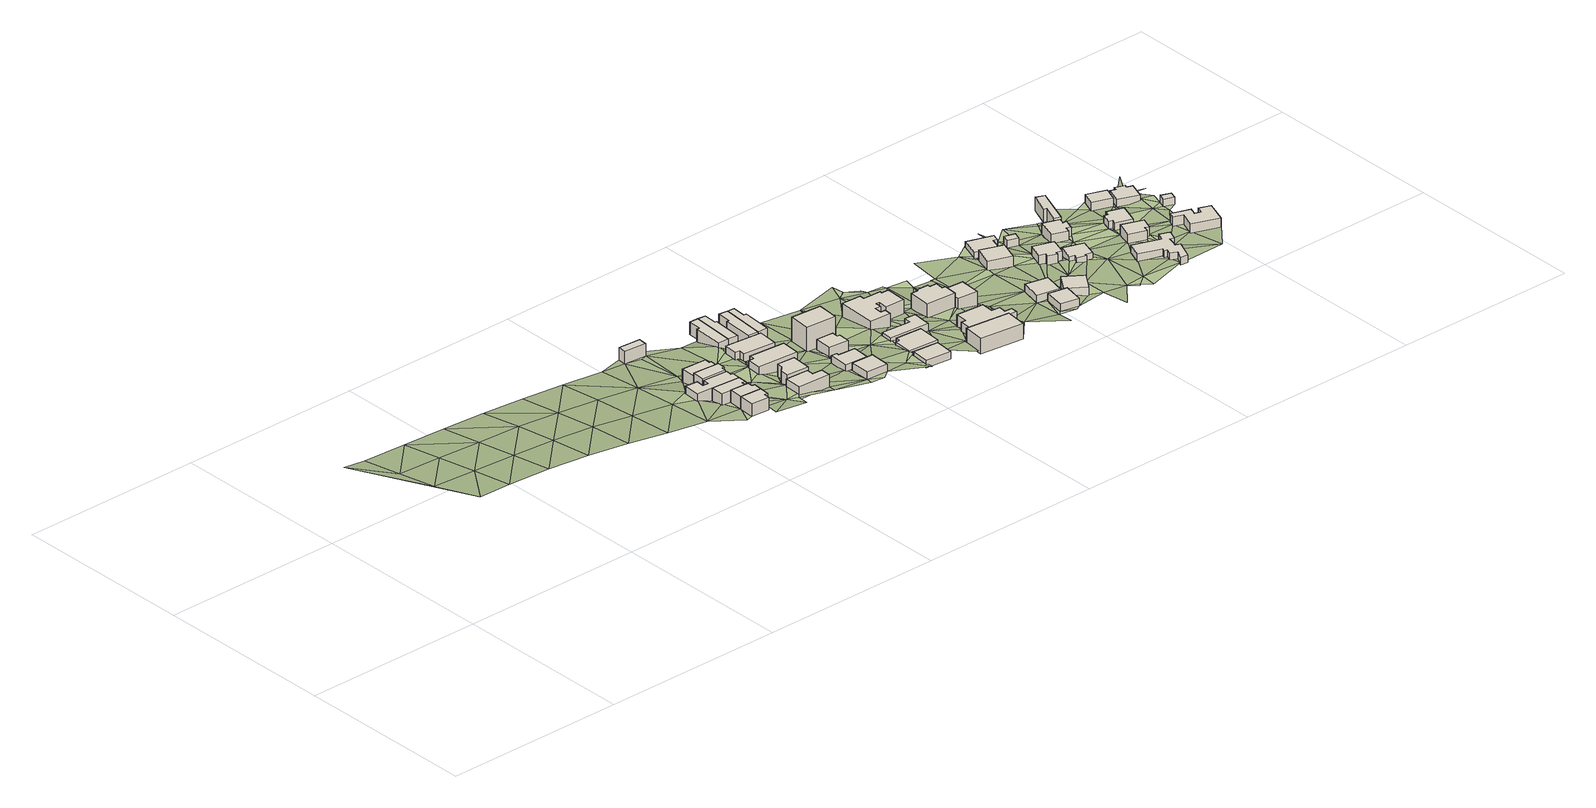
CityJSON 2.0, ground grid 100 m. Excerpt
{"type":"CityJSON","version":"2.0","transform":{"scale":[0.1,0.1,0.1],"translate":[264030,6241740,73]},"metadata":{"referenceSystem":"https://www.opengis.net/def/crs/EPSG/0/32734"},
"CityObjects":{
"building1":{"type":"Building","attributes":{"address":"20 Kylemore Road University Estate Cape Town","building":"house","building:levels":"2","building_height":6.9,"roof_height":115.27,"ground_height":108.37,"plus_code":"4FRW3C6X+MJR"},"geometry":[{"type":"Solid","lod":"1","boundaries":[[[[0,1,2,3]],[[1,4,5,2]],[[4,6,7,5]],[[6,8,9,7]],[[8,10,11,9]],[[10,0,3,11]],[[3,2,5,7,9,11]],[[10,8,6,4,1,0]]]]}]},
"building2":{"type":"Building","attributes":{"address":"14 Kylemore Road University Estate Cape Town","building":"house","building:levels":"2","building_height":6.9,"roof_height":113.73,"ground_height":106.83,"plus_code":"4FRW3C6X+QHG"},"geometry":[{"type":"Solid","lod":"1","boundaries":[[[[12,13,14,15]],[[13,16,17,14]],[[16,18,19,17]],[[18,20,21,19]],[[20,22,23,21]],[[22,24,25,23]],[[24,26,27,25]],[[26,28,29,27]],[[28,30,31,29]],[[30,32,33,31]],[[32,12,15,33]],[[15,14,17,19,21,23,25,27,29,31,33]],[[32,30,28,26,24,22,20,18,16,13,12]]]]}]},
"building3":{"type":"Building","attributes":{"address":"18 Kylemore Road University Estate Cape Town","building":"house","building:levels":"2","building_height":6.9,"roof_height":115.27,"ground_height":108.37,"plus_code":"4FRW3C6X+PJ2"},"geometry":[{"type":"Solid","lod":"1","boundaries":[[[[0,34,35,3]],[[34,36,37,35]],[[36,38,39,37]],[[38,40,41,39]],[[40,1,2,41]],[[1,0,3,2]],[[3,35,37,39,41,2]],[[1,40,38,36,34,0]]]]}]},
"building4":{"type":"Building","attributes":{"address":"16 Kylemore Road University Estate Cape Town","building":"house","building:levels":"2","building_height":6.9,"roof_height":113.73,"ground_height":106.83,"plus_code":"4FRW3C6X+QJ2"},"geometry":[{"type":"Solid","lod":"1","boundaries":[[[[13,12,15,14]],[[12,42,43,15]],[[42,44,45,43]],[[44,46,47,45]],[[46,48,49,47]],[[48,13,14,49]],[[14,15,43,45,47,49]],[[48,46,44,42,12,13]]]]}]},
"building5":{"type":"Building","attributes":{"address":"12 Kylemore Road University Estate Cape Town","building":"house","building:levels":"2","building_height":6.9,"roof_height":113.73,"ground_height":106.83,"plus_code":"4FRW3C6X+RJ3"},"geometry":[{"type":"Solid","lod":"1","boundaries":[[[[50,51,52,53,54,55]],[[51,56,57,53,52]],[[56,58,59,57]],[[58,60,61,59]],[[60,62,63,61]],[[62,50,55,54,63]],[[54,53,57,59,61,63]],[[62,60,58,56,51,50]]]]}]},
"building6":{"type":"Building","attributes":{"address":"10 Kylemore Road University Estate Cape Town","building":"house","building:levels":"2","building_height":6.9,"roof_height":112.03,"ground_height":105.13,"plus_code":"4FRW3C6X+RJF"},"geometry":[{"type":"Solid","lod":"1","boundaries":[[[[64,65,66,55]],[[65,67,68,66]],[[67,69,70,68]],[[69,71,72,70]],[[71,73,52,72]],[[73,64,55,52]],[[55,66,68,70,72,52]],[[73,71,69,67,65,64]]]]}]},
"building7":{"type":"Building","attributes":{"building":"garage","building:levels":"2","building_height":6.9,"roof_height":110.31,"ground_height":103.41,"plus_code":"4FRW3C6X+XHG"},"geometry":[{"type":"Solid","lod":"1","boundaries":[[[[74,75,76,77]],[[75,78,79,76]],[[78,80,81,79]],[[80,74,77,81]],[[77,76,79,81]],[[80,78,75,74]]]]}]},
"building8":{"type":"Building","attributes":{"address":"11 Kylemore Road University Estate Cape Town","building":"house","building:levels":"2","building_height":6.9,"roof_height":107.88,"ground_height":100.98,"plus_code":"4FRW3C6X+MQV"},"geometry":[{"type":"Solid","lod":"1","boundaries":[[[[82,83,84,85]],[[83,86,87,84]],[[86,88,89,87]],[[88,90,91,89]],[[90,92,93,91]],[[92,82,85,93]],[[85,84,87,89,91,93]],[[92,90,88,86,83,82]]]]}]},
"building9":{"type":"Building","attributes":{"address":"9 Kylemore Road University Estate Cape Town","building":"house","building:levels":"2","building_height":6.9,"roof_height":106.26,"ground_height":99.36,"plus_code":"4FRW3C6X+QQ9"},"geometry":[{"type":"Solid","lod":"1","boundaries":[[[[94,95,96,97]],[[95,98,99,96]],[[98,100,101,99]],[[100,102,103,101]],[[102,104,105,103]],[[104,94,97,105]],[[97,96,99,101,103,105]],[[104,102,100,98,95,94]]]]}]},
"building10":{"type":"Building","attributes":{"address":"7 Kylemore Road University Estate Cape Town","building":"house","building:levels":"2","building_height":6.9,"roof_height":106.26,"ground_height":99.36,"plus_code":"4FRW3C6X+RQ4"},"geometry":[{"type":"Solid","lod":"1","boundaries":[[[[106,107,108,109]],[[107,110,111,108]],[[110,112,113,111]],[[112,114,115,113]],[[114,116,117,115]],[[116,106,109,117]],[[109,108,111,113,115,117]],[[116,114,112,110,107,106]]]]}]},
"building11":{"type":"Building","attributes":{"address":"5 Kylemore Road University Estate Cape Town","building":"house","building:levels":"2","building_height":6.9,"roof_height":105.14,"ground_height":98.24,"plus_code":"4FRW3C6X+VQH"},"geometry":[{"type":"Solid","lod":"1","boundaries":[[[[118,119,120,121]],[[119,122,123,120]],[[122,124,125,123]],[[124,126,127,125]],[[126,128,129,127]],[[128,118,121,129]],[[121,120,123,125,127,129]],[[128,126,124,122,119,118]]]]}]},
"building12":{"type":"Building","attributes":{"address":"6 Rhodes Avenue University Estate Cape Town","building":"house","building:levels":"2","building_height":6.9,"roof_height":103.65,"ground_height":96.75,"plus_code":"4FRW3C6X+WQM"},"geometry":[{"type":"Solid","lod":"1","boundaries":[[[[130,131,132,133]],[[131,134,135,132]],[[134,136,137,135]],[[136,138,139,137]],[[138,140,141,139]],[[140,130,133,141]],[[133,132,135,137,139,141]],[[140,138,136,134,131,130]]]]}]},
"building13":{"type":"Building","attributes":{"address":"8 Rhodes Avenue University Estate Cape Town","building":"house","building:levels":"2","building_height":6.9,"roof_height":103.65,"ground_height":96.75,"plus_code":"4FRW3C6X+WQQ"},"geometry":[{"type":"Solid","lod":"1","boundaries":[[[[130,140,141,133]],[[140,142,143,141]],[[142,144,145,143]],[[144,146,147,145]],[[146,148,149,147]],[[148,130,133,149]],[[133,141,143,145,147,149]],[[148,146,144,142,140,130]]]]}]},
"building14":{"type":"Building","attributes":{"address":"10 Rhodes Avenue University Estate Cape Town","building":"house","building:levels":"2","building_height":6.9,"roof_height":103.65,"ground_height":96.75,"plus_code":"4FRW3C6X+WRG"},"geometry":[{"type":"Solid","lod":"1","boundaries":[[[[150,151,152,153]],[[151,154,155,152]],[[154,156,157,155]],[[156,158,159,157]],[[158,160,161,159]],[[160,150,153,161]],[[153,152,155,157,159,161]],[[160,158,156,154,151,150]]]]}]},
"building15":{"type":"Building","attributes":{"address":"8 University Estate Cape Town","building":"house","building:levels":"1","building_height":4.1,"roof_height":101.86,"ground_height":97.76,"plus_code":"4FRW3C6X+MWW"},"geometry":[{"type":"Solid","lod":"1","boundaries":[[[[162,163,164,165]],[[163,166,167,164]],[[166,168,169,167]],[[168,162,165,169]],[[165,164,167,169]],[[168,166,163,162]]]]}]},
"building16":{"type":"Building","attributes":{"address":"12 Rhodes Avenue University Estate Cape Town","building":"house","building:levels":"2","building_height":6.9,"roof_height":103.65,"ground_height":96.75,"plus_code":"4FRW3C6X+WVC"},"geometry":[{"type":"Solid","lod":"1","boundaries":[[[[170,171,153,152]],[[171,172,173,153]],[[172,174,175,173]],[[174,176,177,175]],[[176,178,179,177]],[[178,170,152,179]],[[152,153,173,175,177,179]],[[178,176,174,172,171,170]]]]}]},
"building17":{"type":"Building","attributes":{"address":"6 University Estate Cape Town","building":"house","building:levels":"1","building_height":4.1,"roof_height":100.41,"ground_height":96.31,"plus_code":"4FRW3C6X+PWP"},"geometry":[{"type":"Solid","lod":"1","boundaries":[[[[180,181,182,183]],[[181,184,185,182]],[[184,186,187,185]],[[186,188,189,187]],[[188,190,191,189]],[[190,180,183,191]],[[183,182,185,187,189,191]],[[190,188,186,184,181,180]]]]}]},
"building18":{"type":"Building","attributes":{"address":"4A University Estate Cape Town","building":"house","building:levels":"1","building_height":4.1,"roof_height":100.41,"ground_height":96.31,"plus_code":"4FRW3C6X+QWX"},"geometry":[{"type":"Solid","lod":"1","boundaries":[[[[192,193,194,195]],[[193,196,197,194]],[[196,198,199,197]],[[198,200,201,199]],[[200,202,203,201]],[[202,192,195,203]],[[195,194,197,199,201,203]],[[202,200,198,196,193,192]]]]}]},
"building19":{"type":"Building","attributes":{"address":"4 University Estate Cape Town","building":"house","building:levels":"4","building_height":12.5,"roof_height":107.89,"ground_height":95.39,"plus_code":"4FRW3C6X+RWX"},"geometry":[{"type":"Solid","lod":"1","boundaries":[[[[204,205,206,207]],[[205,208,209,206]],[[208,210,211,209]],[[210,204,207,211]],[[207,206,209,211]],[[210,208,205,204]]]]}]},
"building20":{"type":"Building","attributes":{"address":"7 Garrick Road University Estate Cape Town","building":"house","building:levels":"1","building_height":4.1,"roof_height":96.28,"ground_height":92.18,"plus_code":"4FRW3F62+M3G"},"geometry":[{"type":"Solid","lod":"1","boundaries":[[[[212,213,214,215]],[[213,216,217,214]],[[216,218,219,217]],[[218,212,215,219]],[[215,214,217,219]],[[218,216,213,212]]]]}]},
"building21":{"type":"Building","attributes":{"address":"5 Garrick Road University Estate Cape Town","building":"house","building:levels":"1","building_height":4.1,"roof_height":94.81,"ground_height":90.71,"plus_code":"4FRW3F62+P4C"},"geometry":[{"type":"Solid","lod":"1","boundaries":[[[[220,221,222,223]],[[221,224,225,222]],[[224,226,227,225]],[[226,228,229,227]],[[228,230,231,229]],[[230,220,223,231]],[[223,222,225,227,229,231]],[[230,228,226,224,221,220]]]]}]},
"building22":{"type":"Building","attributes":{"address":"3 Garrick Road University Estate Cape Town","building":"house","building:levels":"1","building_height":4.1,"roof_height":94.81,"ground_height":90.71,"plus_code":"4FRW3F62+Q4F"},"geometry":[{"type":"Solid","lod":"1","boundaries":[[[[232,233,234,235]],[[233,236,237,234]],[[236,238,239,237]],[[238,240,241,239]],[[240,242,243,241]],[[242,232,235,243]],[[235,234,237,239,241,243]],[[242,240,238,236,233,232]]]]}]},
"building23":{"type":"Building","attributes":{"address":"1 Garrick Road University Estate Cape Town","building":"house","building:levels":"2","building_height":6.9,"roof_height":96.3,"ground_height":89.4,"plus_code":"4FRW3F62+V42"},"geometry":[{"type":"Solid","lod":"1","boundaries":[[[[244,245,246,247]],[[245,248,249,246]],[[248,250,251,249]],[[250,252,253,251]],[[252,254,255,253]],[[254,256,257,255]],[[256,258,259,257]],[[258,260,261,259]],[[260,262,263,261]],[[262,264,265,263]],[[264,266,267,265]],[[266,268,269,267]],[[268,270,271,269]],[[270,272,273,271]],[[272,274,275,273]],[[274,244,247,275]],[[247,246,249,251,253,255,257,259,261,263,265,267,269,271,273,275]],[[274,272,270,268,266,264,262,260,258,256,254,252,250,248,245,244]]]]}]},
"building24":{"type":"Building","attributes":{"address":"102A Upper Roodebloem Road University Estate Cape Town","building":"house","building:levels":"2","building_height":6.9,"roof_height":96.52,"ground_height":89.62,"plus_code":"4FRW3F62+M69"},"geometry":[{"type":"Solid","lod":"1","boundaries":[[[[276,277,278,279]],[[277,280,281,278]],[[280,282,283,281]],[[282,276,279,283]],[[279,278,281,283]],[[282,280,277,276]]]]}]},
"building25":{"type":"Building","attributes":{"address":"102 Upper Roodebloem Road University Estate Cape Town","building":"house","building:levels":"1","building_height":4.1,"roof_height":93.72,"ground_height":89.62,"plus_code":"4FRW3F62+P73"},"geometry":[{"type":"Solid","lod":"1","boundaries":[[[[284,285,286,287]],[[285,288,289,286]],[[288,290,291,289]],[[290,292,293,291]],[[292,294,295,293]],[[294,296,297,295]],[[296,298,299,297]],[[298,300,301,299]],[[300,302,303,301]],[[302,304,305,303]],[[304,306,307,305]],[[306,284,287,307]],[[287,286,289,291,293,295,297,299,301,303,305,307]],[[306,304,302,300,298,296,294,292,290,288,285,284]]]]}]},
"building26":{"type":"Building","attributes":{"address":"20 Rhodes Avenue University Estate Cape Town","building":"house","building:levels":"2.5","building_height":8.3,"roof_height":94.43,"ground_height":86.13,"plus_code":"4FRW3F62+R76"},"geometry":[{"type":"Solid","lod":"1","boundaries":[[[[308,309,310,311,312,313]],[[309,314,315,311,310]],[[314,316,317,315]],[[316,318,319,317]],[[318,320,321,319]],[[320,322,323,321]],[[322,324,325,323]],[[324,326,327,325]],[[326,328,329,327]],[[328,308,313,312,329]],[[312,311,315,317,319,321,323,325,327,329]],[[328,326,324,322,320,318,316,314,309,308]]]]}]},
"building27":{"type":"Building","attributes":{"address":"100 Upper Roodebloem Road University Estate Cape Town","building":"house","building:levels":"2","building_height":6.9,"roof_height":92.27,"ground_height":85.37,"plus_code":"4FRW3F62+R87"},"geometry":[{"type":"Solid","lod":"1","boundaries":[[[[330,331,313,310]],[[331,332,333,313]],[[332,334,335,333]],[[334,336,337,335]],[[336,338,339,337]],[[338,330,310,339]],[[310,313,333,335,337,339]],[[338,336,334,332,331,330]]]]}]},
"building28":{"type":"Building","attributes":{"address":"135 Upper Roodebloem Road University Estate Cape Town","building":"house","building:levels":"1","building_height":4.1,"roof_height":90.21,"ground_height":86.11,"plus_code":"4FRW3F62+MFM"},"geometry":[{"type":"Solid","lod":"1","boundaries":[[[[340,341,342,343]],[[341,344,345,342]],[[344,346,347,345]],[[346,340,343,347]],[[343,342,345,347]],[[346,344,341,340]]]]}]},
"building29":{"type":"Building","attributes":{"address":"133 Upper Roodebloem Road University Estate Cape Town","building":"house","building:levels":"1","building_height":4.1,"roof_height":88.01,"ground_height":83.91,"plus_code":"4FRW3F62+PFV"},"geometry":[{"type":"Solid","lod":"1","boundaries":[[[[348,349,350,351]],[[349,352,353,350]],[[352,354,355,353]],[[354,348,351,355]],[[351,350,353,355]],[[354,352,349,348]]]]}]},
"building30":{"type":"Building","attributes":{"address":"26 Beatty Road University Estate Cape Town","building":"house","building:levels":"1","building_height":4.1,"roof_height":88.5,"ground_height":84.4,"plus_code":"4FRW3F62+PG8"},"geometry":[{"type":"Solid","lod":"1","boundaries":[[[[356,357,358,359]],[[357,360,361,358]],[[360,362,363,361]],[[362,356,359,363]],[[359,358,361,363]],[[362,360,357,356]]]]}]},
"building31":{"type":"Building","attributes":{"address":"131 Upper Roodebloem Road University Estate Cape Town","building":"house","building:levels":"1","building_height":4.1,"roof_height":86.48,"ground_height":82.38,"plus_code":"4FRW3F62+VGJ"},"geometry":[{"type":"Solid","lod":"1","boundaries":[[[[364,365,366,367]],[[365,368,369,366]],[[368,370,371,369]],[[370,364,367,371]],[[367,366,369,371]],[[370,368,365,364]]]]}]},
"building32":{"type":"Building","attributes":{"address":"129 Upper Roodebloem Road University Estate Cape Town","building":"house","building:levels":"1","building_height":4.1,"roof_height":83.24,"ground_height":79.14,"plus_code":"4FRW3F62+WGP"},"geometry":[{"type":"Solid","lod":"1","boundaries":[[[[372,373,374,375]],[[373,376,377,374]],[[376,378,379,377]],[[378,380,381,379]],[[380,382,383,381]],[[382,372,375,383]],[[375,374,377,379,381,383]],[[382,380,378,376,373,372]]]]}]},
"building33":{"type":"Building","attributes":{"address":"23 Rhodes Avenue University Estate Cape Town","building":"house","building:levels":"1","building_height":4.1,"roof_height":85.29,"ground_height":81.19,"plus_code":"4FRW3F62+RHX"},"geometry":[{"type":"Solid","lod":"1","boundaries":[[[[384,385,386,387]],[[385,388,389,386]],[[388,390,391,389]],[[390,392,393,391]],[[392,394,395,393]],[[394,396,397,395]],[[396,398,399,397]],[[398,384,387,399]],[[387,386,389,391,393,395,397,399]],[[398,396,394,392,390,388,385,384]]]]}]},
"building34":{"type":"Building","attributes":{"building":"yes","building:levels":"1","building_height":4.1,"roof_height":83.24,"ground_height":79.14,"plus_code":"4FRW3F62+WH8"},"geometry":[{"type":"Solid","lod":"1","boundaries":[[[[400,401,402,403]],[[401,404,405,402]],[[404,406,407,405]],[[406,400,403,407]],[[403,402,405,407]],[[406,404,401,400]]]]}]},
"building35":{"type":"Building","attributes":{"address":"25 Rhodes Avenue University Estate Cape Town","building":"house","building:levels":"1","building_height":4.1,"roof_height":84.31,"ground_height":80.21,"plus_code":"4FRW3F62+RJ5"},"geometry":[{"type":"Solid","lod":"1","boundaries":[[[[408,409,410,411]],[[409,412,413,410]],[[412,414,415,413]],[[414,416,417,415]],[[416,418,419,417]],[[418,420,421,419]],[[420,422,423,421]],[[422,408,411,423]],[[411,410,413,415,417,419,421,423]],[[422,420,418,416,414,412,409,408]]]]}]},
"building36":{"type":"Building","attributes":{"address":"University Estate Cape Town","building":"house","building:levels":"1","building_height":4.1,"roof_height":84.31,"ground_height":80.21,"plus_code":"4FRW3F62+VMM"},"geometry":[{"type":"Solid","lod":"1","boundaries":[[[[424,425,426,427]],[[425,428,429,426]],[[428,430,431,429]],[[430,432,433,431]],[[432,434,435,433]],[[434,436,437,435]],[[436,438,439,437]],[[438,424,427,439]],[[427,426,429,431,433,435,437,439]],[[438,436,434,432,430,428,425,424]]]]}]},
"building37":{"type":"Building","attributes":{"address":"7 Beatty Road University Estate Cape Town","building":"house","building:levels":"1","building_height":4.1,"roof_height":85.22,"ground_height":81.12,"plus_code":"4FRW3F62+PQ7"},"geometry":[{"type":"Solid","lod":"1","boundaries":[[[[440,441,442,443]],[[441,444,445,442]],[[444,446,447,445]],[[446,448,449,447]],[[448,450,451,449]],[[450,452,453,451]],[[452,454,455,453]],[[454,456,457,455]],[[456,458,459,457]],[[458,460,461,459]],[[460,462,463,461]],[[462,464,465,463]],[[464,466,467,465]],[[466,468,469,467]],[[468,470,471,469]],[[470,440,443,471]],[[443,442,445,447,449,451,453,455,457,459,461,463,465,467,469,471]],[[470,468,466,464,462,460,458,456,454,452,450,448,446,444,441,440]]]]}]},
"building38":{"type":"Building","attributes":{"address":"University Estate Cape Town","building":"house","building:levels":"1","building_height":4.1,"roof_height":82.3,"ground_height":78.2,"plus_code":"4FRW3F62+XPG"},"geometry":[{"type":"Solid","lod":"1","boundaries":[[[[472,473,474,475]],[[473,476,477,474]],[[476,478,479,477]],[[478,480,481,479]],[[480,482,483,481]],[[482,472,475,483]],[[475,474,477,479,481,483]],[[482,480,478,476,473,472]]]]}]},
"building39":{"type":"Building","attributes":{"address":"5 Beatty Road University Estate Cape Town","building":"house","building:levels":"1","building_height":4.1,"roof_height":85.22,"ground_height":81.12,"plus_code":"4FRW3F62+QQW"},"geometry":[{"type":"Solid","lod":"1","boundaries":[[[[484,485,486,487]],[[485,488,489,486]],[[488,490,491,489]],[[490,492,493,491]],[[492,494,495,493]],[[494,484,487,495]],[[487,486,489,491,493,495]],[[494,492,490,488,485,484]]]]}]},
"building40":{"type":"Building","attributes":{"address":"3 Beatty Road University Estate Cape Town","building":"house","building:levels":"1","building_height":4.1,"roof_height":83.58,"ground_height":79.48,"plus_code":"4FRW3F62+VQ5"},"geometry":[{"type":"Solid","lod":"1","boundaries":[[[[496,497,498,499]],[[497,500,501,498]],[[500,502,503,501]],[[502,504,505,503]],[[504,506,507,505]],[[506,508,509,507]],[[508,510,511,509]],[[510,496,499,511]],[[499,498,501,503,505,507,509,511]],[[510,508,506,504,502,500,497,496]]]]}]},
"building41":{"type":"Building","attributes":{"address":"1 Beatty Road University Estate Cape Town","building":"house","building:levels":"1","building_height":4.1,"roof_height":81.49,"ground_height":77.39,"plus_code":"4FRW3F62+WRG"},"geometry":[{"type":"Solid","lod":"1","boundaries":[[[[512,513,514,515]],[[513,516,517,514]],[[516,518,519,517]],[[518,512,515,519]],[[515,514,517,519]],[[518,516,513,512]]]]}]},
"building42":{"type":"Building","attributes":{"address":"4 Haig Road University Estate Cape Town","building":"house","building:levels":"1","building_height":4.1,"roof_height":84.42,"ground_height":80.32,"plus_code":"4FRW3F62+PWV"},"geometry":[{"type":"Solid","lod":"1","boundaries":[[[[520,521,522,523]],[[521,524,525,522]],[[524,526,527,525]],[[526,528,529,527]],[[528,530,531,529]],[[530,532,533,531]],[[532,534,535,533]],[[534,536,537,535]],[[536,538,539,537]],[[538,520,523,539]],[[523,522,525,527,529,531,533,535,537,539]],[[538,536,534,532,530,528,526,524,521,520]]]]}]},
"building43":{"type":"Building","attributes":{"address":"39 Hackney Lane University Estate Cape Town","building":"house","building:levels":"1","building_height":4.1,"roof_height":80.93,"ground_height":76.83,"plus_code":"4FRW3F62+WV4"},"geometry":[{"type":"Solid","lod":"1","boundaries":[[[[540,541,542,543]],[[541,544,545,542]],[[544,546,547,545]],[[546,548,549,547]],[[548,550,551,549]],[[550,552,553,551]],[[552,554,555,553]],[[554,540,543,555]],[[543,542,545,547,549,551,553,555]],[[554,552,550,548,546,544,541,540]]]]}]},
"building44":{"type":"Building","attributes":{"building":"garage","building:levels":"1","building_height":4.1,"roof_height":83.05,"ground_height":78.95,"plus_code":"4FRW3F62+RWP"},"geometry":[{"type":"Solid","lod":"1","boundaries":[[[[556,557,558,559]],[[557,560,561,558]],[[560,562,563,561]],[[562,556,559,563]],[[559,558,561,563]],[[562,560,557,556]]]]}]},
"terrain1":{"type":"TINRelief","geometry":[{"type":"CompositeSurface","lod":"1","boundaries":[[[564,565,566]],[[567,564,566]],[[566,565,568]],[[567,569,564]],[[567,566,570]],[[568,565,571]],[[570,566,568]],[[567,572,569]],[[567,570,572]],[[568,571,573]],[[573,571,574]],[[568,575,570]],[[572,570,575]],[[575,568,573]],[[572,575,576]],[[574,577,573]],[[577,574,578]],[[573,579,575]],[[579,576,575]],[[579,573,577]],[[579,580,576]],[[577,578,581]],[[581,578,582]],[[579,577,583]],[[579,583,580]],[[583,577,581]],[[580,583,584]],[[581,582,585]],[[582,586,585]],[[583,581,587]],[[587,581,585]],[[588,584,583]],[[587,588,583]],[[589,585,586]],[[590,589,586]],[[585,591,587]],[[588,587,591]],[[585,589,591]],[[589,590,592]],[[588,591,593]],[[1,590,594]],[[592,590,595]],[[591,589,596]],[[589,592,596]],[[595,590,1]],[[4,1,594]],[[12,592,595]],[[591,596,597]],[[1,40,595]],[[593,591,75]],[[598,596,28]],[[28,26,22]],[[22,26,24]],[[595,40,599]],[[600,28,22]],[[591,597,601]],[[598,597,596]],[[600,598,28]],[[601,75,591]],[[8,6,10]],[[599,40,38]],[[74,593,75]],[[600,22,20]],[[34,38,36]],[[10,602,603]],[[599,38,48]],[[38,34,48]],[[46,599,48]],[[603,0,10]],[[20,604,600]],[[603,34,0]],[[605,75,601]],[[69,601,597]],[[48,34,603]],[[16,20,18]],[[16,604,20]],[[603,602,606]],[[16,62,604]],[[604,62,607]],[[78,75,605]],[[78,605,601]],[[608,13,48]],[[13,608,16]],[[16,608,62]],[[65,69,609]],[[610,48,603]],[[50,62,608]],[[69,611,601]],[[78,601,611]],[[612,603,606]],[[610,608,48]],[[603,612,613]],[[69,65,611]],[[50,614,65]],[[603,613,610]],[[608,614,50]],[[78,615,80]],[[65,614,611]],[[611,615,78]],[[613,612,616]],[[102,608,610]],[[608,102,617]],[[614,608,617]],[[610,104,102]],[[90,104,610]],[[618,611,614]],[[83,613,616]],[[98,617,102]],[[619,614,620]],[[98,102,100]],[[621,611,618]],[[611,622,615]],[[614,619,623]],[[623,618,614]],[[94,104,90]],[[622,611,621]],[[90,88,86]],[[124,618,623]],[[98,624,617]],[[94,90,86]],[[622,136,615]],[[95,625,98]],[[623,619,128]],[[622,621,626]],[[625,624,98]],[[616,162,83]],[[83,162,86]],[[94,624,95]],[[625,95,624]],[[626,621,627]],[[628,94,86]],[[107,128,619]],[[162,616,629]],[[621,118,627]],[[626,627,630]],[[94,188,624]],[[86,162,628]],[[628,188,94]],[[158,630,627]],[[631,144,630]],[[158,631,630]],[[632,627,118]],[[633,107,624]],[[144,631,158]],[[118,128,634]],[[128,107,633]],[[635,162,629]],[[168,628,162]],[[636,624,188]],[[154,144,158]],[[118,634,632]],[[154,158,156]],[[633,624,636]],[[163,162,635]],[[634,128,637]],[[168,638,628]],[[128,633,637]],[[188,186,636]],[[636,186,639]],[[638,168,166]],[[633,636,639]],[[186,184,181]],[[633,639,640]],[[639,186,181]],[[178,176,174]],[[174,634,641]],[[638,166,181]],[[641,634,637]],[[178,174,641]],[[198,639,181]],[[163,642,166]],[[210,633,640]],[[166,643,181]],[[210,640,644]],[[163,645,642]],[[204,641,637]],[[646,200,644]],[[643,198,181]],[[210,644,200]],[[166,642,647]],[[200,198,643]],[[210,200,643]],[[647,643,166]],[[648,642,645]],[[649,642,648]],[[647,642,649]],[[204,210,650]],[[651,641,204]],[[643,652,210]],[[653,643,647]],[[650,210,652]],[[653,654,643]],[[651,204,650]],[[649,216,647]],[[643,654,655]],[[655,652,643]],[[656,654,653]],[[653,657,656]],[[647,216,658]],[[213,659,216]],[[651,650,660]],[[224,654,656]],[[652,660,650]],[[216,659,658]],[[655,661,652]],[[224,233,654]],[[238,661,655]],[[655,240,238]],[[662,658,659]],[[658,233,224]],[[663,651,660]],[[659,664,662]],[[665,666,667]],[[233,658,662]],[[665,667,668]],[[667,661,669]],[[238,669,661]],[[669,668,667]],[[670,668,669]],[[671,668,670]],[[238,236,669]],[[663,660,672]],[[663,673,651]],[[233,662,674]],[[236,675,669]],[[672,676,677]],[[236,233,678]],[[663,672,677]],[[662,679,674]],[[679,662,680]],[[681,233,674]],[[675,236,682]],[[683,679,680]],[[681,678,233]],[[684,244,677]],[[673,663,685]],[[236,678,682]],[[681,674,686]],[[662,276,680]],[[687,663,677]],[[675,326,244]],[[685,663,687]],[[326,675,682]],[[687,677,244]],[[326,688,244]],[[687,689,685]],[[284,678,681]],[[682,678,690]],[[324,322,326]],[[322,688,326]],[[687,244,691]],[[692,680,276]],[[244,688,691]],[[284,693,678]],[[690,678,693]],[[320,688,322]],[[276,282,694]],[[695,687,691]],[[696,697,284]],[[276,694,692]],[[318,316,320]],[[697,698,699]],[[700,688,320]],[[700,691,688]],[[314,701,316]],[[701,314,309]],[[702,693,284]],[[699,692,694]],[[284,697,703]],[[700,320,316]],[[699,703,697]],[[703,702,284]],[[700,704,691]],[[705,316,701]],[[705,700,316]],[[699,694,352]],[[705,701,336]],[[706,694,707]],[[703,699,352]],[[705,708,700]],[[694,706,352]],[[349,702,703]],[[336,702,349]],[[708,705,709]],[[710,708,709]],[[352,349,703]],[[706,346,344]],[[336,711,705]],[[712,346,706]],[[706,344,352]],[[340,346,712]],[[705,713,709]],[[336,349,711]],[[344,714,352]],[[715,716,709]],[[711,713,705]],[[344,341,717]],[[717,714,344]],[[341,340,718]],[[709,713,715]],[[711,349,348]],[[341,718,717]],[[714,717,356]],[[340,719,718]],[[348,714,356]],[[711,720,713]],[[720,711,348]],[[713,370,715]],[[721,348,356]],[[722,718,719]],[[723,715,370]],[[715,723,724]],[[722,721,356]],[[725,726,719]],[[720,348,727]],[[370,376,723]],[[728,348,721]],[[719,726,722]],[[727,348,728]],[[370,729,376]],[[729,720,730]],[[720,727,730]],[[722,731,721]],[[728,721,732]],[[727,728,733]],[[401,376,729]],[[730,734,729]],[[727,734,730]],[[378,376,380]],[[732,721,735]],[[736,726,737]],[[734,401,729]],[[722,726,738]],[[380,376,401]],[[721,739,735]],[[721,731,739]],[[736,740,726]],[[732,741,742]],[[380,401,400]],[[382,380,743]],[[741,732,735]],[[738,731,722]],[[743,380,400]],[[404,401,734]],[[740,736,744]],[[739,745,735]],[[746,382,743]],[[741,735,408]],[[738,726,740]],[[406,743,400]],[[741,408,398]],[[404,734,747]],[[747,734,398]],[[731,748,749]],[[406,750,743]],[[748,731,738]],[[424,406,404]],[[751,398,408]],[[744,752,740]],[[738,740,753]],[[422,748,738]],[[424,404,747]],[[747,398,751]],[[751,408,422]],[[406,424,750]],[[753,740,754]],[[747,751,755]],[[738,753,440]],[[752,754,740]],[[422,738,756]],[[750,424,757]],[[755,751,758]],[[750,757,759]],[[756,738,440]],[[760,755,758]],[[422,485,751]],[[754,761,753]],[[762,753,761]],[[757,424,763]],[[438,763,424]],[[764,438,765]],[[504,758,751]],[[754,752,766]],[[767,761,754]],[[756,485,422]],[[768,759,757]],[[768,757,763]],[[769,763,438]],[[438,764,770]],[[438,770,769]],[[756,440,771]],[[764,758,502]],[[504,751,485]],[[771,440,470]],[[770,764,502]],[[756,771,772]],[[502,758,504]],[[468,771,470]],[[464,773,774]],[[773,464,462]],[[772,771,468]],[[504,485,508]],[[508,506,504]],[[775,774,776]],[[777,772,468]],[[497,770,502]],[[777,778,772]],[[485,510,508]],[[468,466,777]],[[779,482,770]],[[775,464,774]],[[780,510,485]],[[497,781,770]],[[497,502,500]],[[770,781,779]],[[464,782,466]],[[466,783,777]],[[780,777,783]],[[782,464,775]],[[784,510,780]],[[466,782,783]],[[779,781,785]],[[781,497,518]],[[496,518,497]],[[780,783,784]],[[496,510,786]],[[784,786,510]],[[787,783,782]],[[782,775,788]],[[518,496,540]],[[540,496,786]],[[518,540,554]],[[789,790,784]],[[791,784,790]],[[791,786,784]],[[512,518,554]],[[786,792,540]],[[793,789,794]],[[512,554,550]],[[790,789,795]],[[786,791,557]],[[550,554,552]],[[786,557,556]],[[556,792,786]],[[560,557,791]],[[550,548,796]],[[792,556,797]],[[544,792,797]],[[544,548,546]],[[548,544,798]],[[796,548,799]]]}]}
},
"vertices":[
[1989,190,354],[1869,199,354],[1869,199,423],[1989,190,423],[1863,114,354],[1863,114,423],[1964,106,354],[1964,106,423],[1967,138,354],[1967,138,423],[1985,137,354],[1985,137,423],
[1841,368,338],[2000,356,338],[2000,356,407],[1841,368,407],[2004,404,338],[2004,404,407],[1991,405,338],[1991,405,407],[1994,438,338],[1994,438,407],[1857,448,338],[1857,448,407],[1854,412,338],[1854,412,407],[1823,415,338],[1823,415,407],[1827,458,338],[1827,458,407],[1757,464,338],[1757,464,407],[1750,374,338],[1750,374,407],
[1993,238,354],[1993,238,423],[1977,240,354],[1977,240,423],[1979,268,354],[1979,268,423],[1875,276,354],[1875,276,423],
[1835,295,338],[1835,295,407],[1977,282,338],[1977,282,407],[1979,310,338],[1979,310,407],[1998,308,338],[1998,308,407],
[2014,519,301],[1868,529,301],[1868,529,390],[1868,529,407],[2014,519,407],[2014,519,390],[1864,461,301],[1864,461,407],[1998,452,301],[1998,452,407],[1999,474,301],[1999,474,407],[2011,473,301],[2011,473,407],
[2014,519,287],[2020,575,287],[2020,575,390],[2007,576,287],[2007,576,390],[2009,606,287],[2009,606,390],[1872,614,287],[1872,614,390],[1868,529,287],
[1801,983,304],[1797,937,304],[1797,937,373],[1801,983,373],[1918,927,304],[1918,927,373],[1922,974,304],[1922,974,373],
[2217,173,280],[2400,166,280],[2400,166,349],[2217,173,349],[2402,222,280],[2402,222,349],[2348,225,280],[2348,225,349],[2349,265,280],[2349,265,349],[2221,271,280],[2221,271,349],
[2391,304,264],[2400,415,264],[2400,415,333],[2391,304,333],[2302,423,264],[2302,423,333],[2299,388,264],[2299,388,333],[2271,362,264],[2271,362,333],[2267,315,264],[2267,315,333],
[2444,443,252],[2452,547,252],[2452,547,333],[2444,443,333],[2252,563,252],[2252,563,333],[2250,534,252],[2250,534,333],[2222,537,252],[2222,537,333],[2216,461,252],[2216,461,333],
[2449,705,252],[2245,725,252],[2245,725,321],[2449,705,321],[2238,650,252],[2238,650,321],[2262,647,252],[2262,647,321],[2258,613,252],[2258,613,321],[2438,595,252],[2438,595,321],
[2329,1018,238],[2282,1021,238],[2282,1021,307],[2329,1018,307],[2277,948,238],[2277,948,307],[2264,951,238],[2264,951,307],[2255,785,238],[2255,785,307],[2311,782,238],[2311,782,307],
[2366,778,238],[2366,778,307],[2379,941,238],[2379,941,307],[2369,942,238],[2369,942,307],[2374,1014,238],[2374,1014,307],
[2460,738,238],[2481,978,238],[2481,978,307],[2460,738,307],[2432,984,238],[2432,984,307],[2426,907,238],[2426,907,307],[2413,908,238],[2413,908,307],[2401,743,238],[2401,743,307],
[2615,140,248],[2736,133,248],[2736,133,289],[2615,140,289],[2742,244,248],[2742,244,289],[2621,251,248],[2621,251,289],
[2481,978,210],[2460,738,210],[2516,734,210],[2516,734,307],[2530,899,210],[2530,899,307],[2514,901,210],[2514,901,307],[2520,975,210],[2520,975,307],
[2729,266,233],[2735,362,233],[2735,362,274],[2729,266,274],[2640,369,233],[2640,369,274],[2641,385,233],[2641,385,274],[2609,387,233],[2609,387,274],[2601,274,233],[2601,274,274],
[2753,538,207],[2657,545,207],[2657,545,274],[2753,538,274],[2650,447,207],[2650,447,274],[2762,439,207],[2762,439,274],[2766,503,207],[2766,503,274],[2750,504,207],[2750,504,274],
[2790,668,195],[2621,681,195],[2621,681,349],[2790,668,349],[2612,562,195],[2612,562,349],[2780,549,195],[2780,549,349],
[2959,105,192],[3101,92,192],[3101,92,233],[2959,105,233],[3110,195,192],[3110,195,233],[2968,207,192],[2968,207,233],
[2974,245,177],[3144,232,177],[3144,232,218],[2974,245,218],[3154,363,177],[3154,363,218],[3007,373,177],[3007,373,218],[3005,349,177],[3005,349,218],[2982,350,177],[2982,350,218],
[2990,394,177],[3211,374,177],[3211,374,218],[2990,394,218],[3220,478,177],[3220,478,218],[3159,483,177],[3159,483,218],[3156,444,177],[3156,444,218],[2995,458,177],[2995,458,218],
[3260,712,131],[3220,714,131],[3220,714,233],[3260,712,233],[3221,727,131],[3221,727,233],[3121,732,131],[3121,732,233],[3123,759,131],[3123,759,233],[3015,765,131],[3015,765,233],[3004,550,131],[3004,550,233],[3122,544,131],[3122,544,233],[3124,583,131],[3124,583,233],[3097,584,131],[3097,584,233],[3100,625,131],[3100,625,233],[3131,623,131],[3131,623,233],[3133,656,131],[3133,656,233],[3151,655,131],[3151,655,233],[3149,603,131],[3149,603,233],[3254,598,131],[3254,598,233],
[3540,173,150],[3297,201,150],[3297,201,235],[3540,173,235],[3283,83,150],[3283,83,235],[3526,55,150],[3526,55,235],
[3531,347,124],[3379,360,124],[3379,360,207],[3531,347,207],[3374,292,124],[3374,292,207],[3347,294,124],[3347,294,207],[3341,225,124],[3341,225,207],[3388,221,124],[3388,221,207],[3387,210,124],[3387,210,207],[3607,192,124],[3607,192,207],[3610,231,124],[3610,231,207],[3569,234,124],[3569,234,207],[3573,276,124],[3573,276,207],[3526,280,124],[3526,280,207],
[3497,506,131],[3503,582,131],[3503,582,193],[3503,582,214],[3497,506,214],[3497,506,193],[3485,583,131],[3485,583,214],[3489,629,131],[3489,629,214],[3449,631,131],[3449,631,214],[3450,645,131],[3450,645,214],[3381,650,131],[3381,650,214],[3380,639,131],[3380,639,214],[3341,642,131],[3341,642,214],[3332,518,131],[3332,518,214],
[3503,582,105],[3497,506,105],[3498,483,105],[3498,483,193],[3609,475,105],[3609,475,193],[3617,587,105],[3617,587,193],[3506,595,105],[3506,595,193],
[3949,132,131],[3972,244,131],[3972,244,172],[3949,132,172],[3868,265,131],[3868,265,172],[3845,153,131],[3845,153,172],
[3992,404,109],[3869,431,109],[3869,431,150],[3992,404,150],[3843,314,109],[3843,314,150],[3966,287,109],[3966,287,150],
[4037,363,98],[3973,271,98],[3973,271,155],[4037,363,155],[4071,203,98],[4071,203,155],[4135,295,98],[4135,295,155],
[3895,724,79],[4018,679,79],[4018,679,135],[3895,724,135],[4057,784,79],[4057,784,135],[3934,830,79],[3934,830,135],
[3976,971,61],[3940,867,61],[3940,867,102],[3976,971,102],[4059,827,61],[4059,827,102],[4080,890,61],[4080,890,102],[4101,883,61],[4101,883,102],[4115,924,61],[4115,924,102],
[4157,704,72],[4126,617,72],[4126,617,123],[4157,704,123],[4158,606,72],[4158,606,123],[4151,586,72],[4151,586,123],[4201,569,72],[4201,569,123],[4205,583,72],[4205,583,123],[4235,573,72],[4235,573,123],[4267,666,72],[4267,666,123],
[4144,887,61],[4130,847,61],[4130,847,102],[4144,887,102],[4187,828,61],[4187,828,102],[4201,868,61],[4201,868,102],
[4265,612,72],[4236,526,72],[4236,526,113],[4265,612,113],[4263,517,72],[4263,517,113],[4255,495,72],[4255,495,113],[4303,479,72],[4303,479,113],[4307,493,72],[4307,493,113],[4344,481,72],[4344,481,113],[4375,575,72],[4375,575,113],
[4347,844,52],[4309,736,52],[4309,736,113],[4347,844,113],[4392,706,52],[4392,706,113],[4402,733,52],[4402,733,113],[4425,725,52],[4425,725,113],[4445,781,52],[4445,781,113],[4423,781,52],[4423,781,113],[4435,813,52],[4435,813,113],
[4515,403,81],[4482,319,81],[4482,319,122],[4515,403,122],[4602,276,81],[4602,276,122],[4597,258,81],[4597,258,122],[4613,254,81],[4613,254,122],[4602,224,81],[4602,224,122],[4636,208,81],[4636,208,122],[4615,160,81],[4615,160,122],[4655,156,81],[4655,156,122],[4697,255,81],[4697,255,122],[4672,266,81],[4672,266,122],[4689,322,81],[4689,322,122],[4712,317,81],[4712,317,122],[4734,369,81],[4734,369,122],[4680,391,81],[4680,391,122],[4661,349,81],[4661,349,122],
[4505,1070,19],[4462,959,19],[4462,959,93],[4505,1070,93],[4475,954,19],[4475,954,93],[4440,865,19],[4440,865,93],[4474,851,19],[4474,851,93],[4552,1052,19],[4552,1052,93],
[4717,535,65],[4603,577,65],[4603,577,122],[4717,535,122],[4569,486,65],[4569,486,122],[4662,452,65],[4662,452,122],[4671,478,65],[4671,478,122],[4692,470,65],[4692,470,122],
[4739,702,65],[4651,732,65],[4651,732,106],[4739,702,106],[4642,705,65],[4642,705,106],[4620,712,65],[4620,712,106],[4601,656,65],[4601,656,106],[4620,649,65],[4620,649,106],[4612,625,65],[4612,625,106],[4701,594,65],[4701,594,106],
[4813,904,38],[4708,943,38],[4708,943,85],[4813,904,85],[4680,868,38],[4680,868,85],[4784,829,38],[4784,829,85],
[5007,316,59],[5051,434,59],[5051,434,114],[5007,316,114],[4989,457,59],[4989,457,114],[4976,422,59],[4976,422,114],[4943,434,59],[4943,434,114],[4957,472,59],[4957,472,114],[4857,509,59],[4857,509,114],[4844,474,59],[4844,474,114],[4894,455,59],[4894,455,114],[4862,370,59],[4862,370,114],
[4793,814,38],[4904,773,38],[4904,773,79],[4793,814,79],[4936,861,38],[4936,861,79],[4905,872,38],[4905,872,79],[4911,888,38],[4911,888,79],[4861,907,38],[4861,907,79],[4855,888,38],[4855,888,79],[4824,899,38],[4824,899,79],
[4949,683,60],[4935,644,60],[4935,644,100],[4949,683,100],[4989,625,60],[4989,625,100],[5003,663,60],[5003,663,100],
[6,917,451],[190,159,553],[133,420,516],[133,665,477],[383,420,503],[133,915,438],[383,665,465],[383,170,540],[383,915,427],[633,420,489],[633,170,525],[633,665,452],[633,915,415],[883,420,474],[883,170,501],[883,665,441],[883,915,402],[1133,420,448],[1133,170,468],[1133,665,418],[1133,915,384],[1383,420,411],[1383,170,429],[1383,665,390],[1383,915,362],[1634,420,375],[1634,170,391],[1634,665,357],[1750,374,375],[1634,915,333],[1826,103,354],[1835,295,354],[1757,464,375],[1872,614,321],[1868,529,338],[1977,282,354],[1864,461,338],[1884,665,321],[1976,68,354],[2134,170,317],[1998,452,338],[1884,915,304],[2184,85,317],[1999,474,338],[2134,420,301],[2007,576,321],[2221,271,317],[2134,665,287],[2187,144,317],[2217,173,317],[2222,537,301],[2134,915,270],[2403,130,280],[2216,461,301],[2238,650,287],[2252,563,287],[2250,534,301],[2245,725,287],[2255,785,287],[2258,613,287],[2444,443,264],[2384,420,264],[2311,782,252],[2401,743,252],[2601,274,248],[2611,106,248],[2366,778,252],[2384,915,238],[2460,738,252],[2612,562,224],[2516,734,224],[2691,100,248],[2634,420,233],[2621,681,224],[2729,266,248],[2650,447,233],[2657,545,224],[2634,915,210],[2885,170,221],[2885,420,207],[2753,538,233],[2957,63,220],[2750,504,233],[2974,245,220],[2959,105,220],[2968,207,220],[2885,665,195],[2885,915,180],[3004,550,195],[2982,350,207],[2990,394,207],[2995,458,207],[3007,373,207],[3005,349,207],[3144,232,192],[3135,170,192],[3015,765,164],[3122,544,164],[3297,201,166],[3135,915,147],[3283,83,166],[3100,625,164],[3097,584,164],[3124,583,164],[3131,623,164],[3149,603,164],[3151,655,164],[3133,656,164],[3123,759,164],[3175,1015,147],[3347,294,166],[3254,598,164],[3121,732,164],[3221,727,164],[3385,420,146],[3341,225,166],[3387,210,166],[3379,360,145],[3332,518,145],[3388,221,166],[3220,714,164],[3182,944,147],[3374,292,166],[3299,903,119],[3385,665,131],[3286,936,119],[3497,506,145],[3393,874,119],[3607,192,150],[3498,483,145],[3635,170,150],[3386,894,119],[3526,280,150],[3573,276,150],[3569,234,150],[3610,231,150],[3523,830,90],[3506,595,131],[3609,475,124],[3635,420,124],[3508,862,119],[3635,665,105],[3824,135,131],[3804,26,155],[3628,817,90],[3653,821,90],[3629,827,90],[3885,665,94],[3922,116,131],[3895,724,94],[3966,287,131],[3885,915,79],[3674,994,90],[3973,271,131],[4071,203,114],[4135,170,114],[4018,679,82],[4135,420,98],[4135,295,114],[3940,867,79],[3976,971,79],[4135,2,134],[4271,157,104],[4126,617,82],[4151,586,82],[4057,784,82],[4135,665,82],[4303,479,89],[4201,569,82],[4158,606,82],[4157,704,82],[4236,526,98],[4327,127,104],[4318,116,104],[4386,420,89],[4255,495,98],[4386,170,104],[4235,573,82],[4205,583,82],[4135,915,61],[4377,84,104],[4263,517,89],[4115,1034,61],[4309,736,72],[4344,481,89],[4307,493,89],[4229,990,61],[4386,665,72],[4615,160,94],[4482,319,89],[4602,224,94],[4392,706,72],[4569,486,81],[4386,915,52],[4425,725,72],[4393,932,52],[4402,733,72],[4597,258,94],[4602,276,94],[4419,873,52],[4445,781,72],[4423,781,72],[4636,208,94],[4613,254,94],[4436,916,52],[4440,865,52],[4474,851,52],[4636,420,81],[4662,452,81],[4672,266,94],[4697,255,94],[4886,170,84],[4655,156,94],[4692,470,81],[4671,478,81],[4636,915,44],[4717,535,81],[4680,868,44],[4862,370,73],[4844,474,73],[4857,509,73],[4708,943,44],[4886,665,59],[4894,455,73],[5007,316,73],[4957,472,73],[4904,516,73],[4935,600,60],[4904,773,60],[4989,457,73],[4943,434,73],[5017,474,59],[4886,915,38],[4971,752,60],[5010,852,38],[5033,1062,0]
]}
